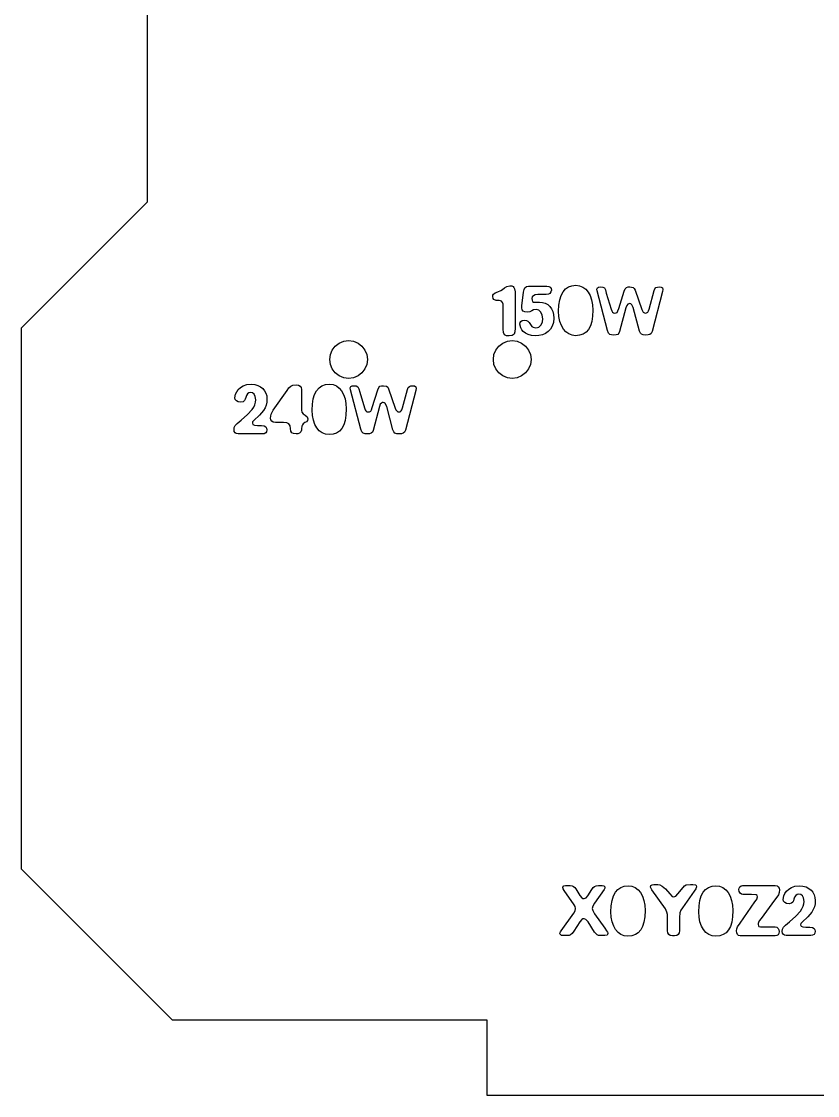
# Model space of a CAD drawing. Header units: metres. Extents: x 234 to 500, y 1534 to 1859.
# Drawn here: x 234.1 to 297.4, y 1534.3 to 1619.7 of the extents above; entities that cross this region are included whole.
import ezdxf

# ---------------------------------------------------------------- set-up
doc = ezdxf.new("R2010")
doc.units = ezdxf.units.M

msp = doc.modelspace()

# ---------------------------------------------------------------- linework, layer by layer
at = {"layer": 'COMPONENT3'}
for p, q in [((251.146, 1590.06, 0), (251.227, 1590.241, 0)), ((251.227, 1590.241, 0), (251.351, 1590.418, 0)), ((251.351, 1590.418, 0), (251.523, 1590.582, 0)), ((251.523, 1590.582, 0), (251.744, 1590.722, 0)), ((251.744, 1590.722, 0), (252.023, 1590.819, 0)), ((252.023, 1590.819, 0), (252.366, 1590.851, 0)), ((252.342, 1590.195, 0), (252.201, 1590.167, 0)), ((252.483, 1590.166, 0), (252.342, 1590.195, 0)), ((252.366, 1590.851, 0), (252.658, 1590.828, 0)), ((252.658, 1590.828, 0), (252.914, 1590.76, 0)), ((252.914, 1590.76, 0), (253.131, 1590.652, 0)), ((253.131, 1590.652, 0), (253.309, 1590.511, 0)), ((253.309, 1590.511, 0), (253.448, 1590.338, 0)), ((253.448, 1590.338, 0), (253.549, 1590.138, 0)), ((254.138, 1588.788, 0), (255.228, 1590.359, 0)), ((255.228, 1590.359, 0), (255.372, 1590.553, 0)), ((255.372, 1590.553, 0), (255.519, 1590.691, 0)), ((255.519, 1590.691, 0), (255.7, 1590.776, 0)), ((255.7, 1590.776, 0), (255.944, 1590.805, 0)), ((255.944, 1590.805, 0), (256.136, 1590.78, 0)), ((256.136, 1590.78, 0), (256.266, 1590.705, 0)), ((256.266, 1590.705, 0), (256.341, 1590.584, 0)), ((256.341, 1590.584, 0), (256.366, 1590.418, 0)), ((256.366, 1590.418, 0), (256.366, 1588.975, 0)), ((257.42, 1590.047, 0), (257.575, 1590.338, 0)), ((257.575, 1590.338, 0), (257.772, 1590.565, 0)), ((257.772, 1590.565, 0), (258.006, 1590.727, 0)), ((258.006, 1590.727, 0), (258.278, 1590.824, 0)), ((258.278, 1590.824, 0), (258.587, 1590.857, 0)), ((258.587, 1590.857, 0), (258.882, 1590.821, 0)), ((258.882, 1590.821, 0), (259.147, 1590.716, 0)), ((259.147, 1590.716, 0), (259.377, 1590.546, 0)), ((259.377, 1590.546, 0), (259.569, 1590.317, 0)), ((259.569, 1590.317, 0), (259.722, 1590.033, 0)), ((260.253, 1590.556, 0), (260.298, 1590.657, 0)), ((260.269, 1590.405, 0), (260.253, 1590.556, 0)), ((261.09, 1587.275, 0), (260.269, 1590.405, 0)), ((260.298, 1590.657, 0), (260.399, 1590.714, 0)), ((260.399, 1590.714, 0), (260.55, 1590.734, 0)), ((260.55, 1590.734, 0), (260.735, 1590.716, 0)), ((260.735, 1590.716, 0), (260.858, 1590.643, 0)), ((260.858, 1590.643, 0), (260.94, 1590.484, 0)), ((260.94, 1590.484, 0), (261.008, 1590.218, 0)), ((261.008, 1590.218, 0), (261.395, 1588.963, 0)), ((261.993, 1589.01, 0), (262.439, 1590.393, 0)), ((262.439, 1590.393, 0), (262.512, 1590.584, 0)), ((262.512, 1590.584, 0), (262.609, 1590.687, 0)), ((262.609, 1590.687, 0), (262.732, 1590.728, 0)), ((262.732, 1590.728, 0), (262.884, 1590.734, 0)), ((262.884, 1590.734, 0), (263.134, 1590.69, 0)), ((263.134, 1590.69, 0), (263.228, 1590.614, 0)), ((263.228, 1590.614, 0), (263.295, 1590.476, 0)), ((263.295, 1590.476, 0), (263.834, 1588.939, 0)), ((264.409, 1588.963, 0), (264.808, 1590.429, 0)), ((265.476, 1590.358, 0), (264.644, 1587.193, 0)), ((264.808, 1590.429, 0), (264.867, 1590.584, 0)), ((264.867, 1590.584, 0), (264.951, 1590.675, 0)), ((264.951, 1590.675, 0), (265.066, 1590.719, 0)), ((265.066, 1590.719, 0), (265.218, 1590.734, 0)), ((265.218, 1590.734, 0), (265.367, 1590.712, 0)), ((265.367, 1590.712, 0), (265.462, 1590.649, 0)), ((265.462, 1590.649, 0), (265.499, 1590.533, 0)), ((265.499, 1590.533, 0), (265.476, 1590.358, 0)), ((251.087, 1589.773, 0), (251.146, 1590.06, 0)), ((251.117, 1589.632, 0), (251.087, 1589.773, 0)), ((251.207, 1589.524, 0), (251.117, 1589.632, 0)), ((251.358, 1589.456, 0), (251.207, 1589.524, 0)), ((251.568, 1589.433, 0), (251.358, 1589.456, 0)), ((251.735, 1589.462, 0), (251.568, 1589.433, 0)), ((251.844, 1589.544, 0), (251.735, 1589.462, 0)), ((251.908, 1589.662, 0), (251.844, 1589.544, 0)), ((251.943, 1589.797, 0), (251.908, 1589.662, 0)), ((251.996, 1589.953, 0), (251.943, 1589.797, 0)), ((252.084, 1590.081, 0), (251.996, 1589.953, 0)), ((252.201, 1590.167, 0), (252.084, 1590.081, 0)), ((252.612, 1590.069, 0), (252.483, 1590.166, 0)), ((252.706, 1589.887, 0), (252.612, 1590.069, 0)), ((252.668, 1589.224, 0), (252.723, 1589.416, 0)), ((252.741, 1589.609, 0), (252.706, 1589.887, 0)), ((252.723, 1589.416, 0), (252.741, 1589.609, 0)), ((253.549, 1590.138, 0), (253.611, 1589.916, 0)), ((253.615, 1589.412, 0), (253.564, 1589.177, 0)), ((253.611, 1589.916, 0), (253.631, 1589.678, 0)), ((253.631, 1589.678, 0), (253.615, 1589.412, 0)), ((257.243, 1589.272, 0), (257.309, 1589.691, 0)), ((257.309, 1589.691, 0), (257.42, 1590.047, 0)), ((259.722, 1590.033, 0), (259.836, 1589.696, 0)), ((259.836, 1589.696, 0), (259.906, 1589.311, 0)), ((262.723, 1589.354, 0), (262.638, 1589.254, 0)), ((262.802, 1589.392, 0), (262.723, 1589.354, 0)), ((262.861, 1589.398, 0), (262.802, 1589.392, 0)), ((262.954, 1589.377, 0), (262.861, 1589.398, 0)), ((263.034, 1589.316, 0), (262.954, 1589.377, 0)), ((252.091, 1588.444, 0), (252.451, 1588.844, 0)), ((252.451, 1588.844, 0), (252.578, 1589.033, 0)), ((252.578, 1589.033, 0), (252.668, 1589.224, 0)), ((253.365, 1588.763, 0), (253.037, 1588.382, 0)), ((253.481, 1588.963, 0), (253.365, 1588.763, 0)), ((253.564, 1589.177, 0), (253.481, 1588.963, 0)), ((253.974, 1588.477, 0), (254.138, 1588.788, 0)), ((256.366, 1588.975, 0), (256.374, 1588.794, 0)), ((256.374, 1588.794, 0), (256.415, 1588.638, 0)), ((256.415, 1588.638, 0), (256.509, 1588.503, 0)), ((256.509, 1588.503, 0), (256.682, 1588.389, 0)), ((257.221, 1588.788, 0), (257.243, 1589.272, 0)), ((257.246, 1588.368, 0), (257.221, 1588.788, 0)), ((259.906, 1589.311, 0), (259.93, 1588.882, 0)), ((259.93, 1588.882, 0), (259.909, 1588.394, 0)), ((261.395, 1588.963, 0), (261.44, 1588.828, 0)), ((261.44, 1588.828, 0), (261.503, 1588.728, 0)), ((261.503, 1588.728, 0), (261.58, 1588.666, 0)), ((261.58, 1588.666, 0), (261.665, 1588.646, 0)), ((261.665, 1588.646, 0), (261.791, 1588.658, 0)), ((261.791, 1588.658, 0), (261.876, 1588.705, 0)), ((261.876, 1588.705, 0), (261.937, 1588.813, 0)), ((261.937, 1588.813, 0), (261.993, 1589.01, 0)), ((262.568, 1589.069, 0), (262.063, 1587.181, 0)), ((262.638, 1589.254, 0), (262.568, 1589.069, 0)), ((263.154, 1589.081, 0), (263.034, 1589.316, 0)), ((263.647, 1587.216, 0), (263.154, 1589.081, 0)), ((263.834, 1588.939, 0), (263.88, 1588.818, 0)), ((263.88, 1588.818, 0), (263.949, 1588.725, 0)), ((263.949, 1588.725, 0), (264.033, 1588.666, 0)), ((264.033, 1588.666, 0), (264.128, 1588.646, 0)), ((264.128, 1588.646, 0), (264.213, 1588.666, 0)), ((264.213, 1588.666, 0), (264.295, 1588.728, 0)), ((264.295, 1588.728, 0), (264.363, 1588.828, 0)), ((264.363, 1588.828, 0), (264.409, 1588.963, 0)), ((251.102, 1587.562, 0), (251.272, 1587.735, 0)), ((251.272, 1587.735, 0), (251.592, 1588.002, 0)), ((251.592, 1588.002, 0), (252.091, 1588.444, 0)), ((252.495, 1587.869, 0), (252.472, 1587.766, 0)), ((252.472, 1587.766, 0), (252.519, 1587.649, 0)), ((252.589, 1587.977, 0), (252.495, 1587.869, 0)), ((252.519, 1587.649, 0), (252.656, 1587.59, 0)), ((253.037, 1588.382, 0), (252.589, 1587.977, 0)), ((253.927, 1588.166, 0), (253.974, 1588.477, 0)), ((253.95, 1588.023, 0), (253.927, 1588.166, 0)), ((254.02, 1587.911, 0), (253.95, 1588.023, 0)), ((254.138, 1587.839, 0), (254.02, 1587.911, 0)), ((254.302, 1587.814, 0), (254.138, 1587.839, 0)), ((254.947, 1587.814, 0), (254.302, 1587.814, 0)), ((255.21, 1587.784, 0), (254.947, 1587.814, 0)), ((255.378, 1587.694, 0), (255.21, 1587.784, 0)), ((255.468, 1587.547, 0), (255.378, 1587.694, 0)), ((256.518, 1587.709, 0), (256.447, 1587.625, 0)), ((256.653, 1587.797, 0), (256.518, 1587.709, 0)), ((256.77, 1587.873, 0), (256.653, 1587.797, 0)), ((256.682, 1588.389, 0), (256.835, 1588.257, 0)), ((256.852, 1587.967, 0), (256.77, 1587.873, 0)), ((256.835, 1588.257, 0), (256.882, 1588.108, 0)), ((256.882, 1588.108, 0), (256.852, 1587.967, 0)), ((257.32, 1587.988, 0), (257.246, 1588.368, 0)), ((257.439, 1587.655, 0), (257.32, 1587.988, 0)), ((257.596, 1587.376, 0), (257.439, 1587.655, 0)), ((259.845, 1587.975, 0), (259.739, 1587.625, 0)), ((259.909, 1588.394, 0), (259.845, 1587.975, 0)), ((251.017, 1587.228, 0), (251.032, 1587.413, 0)), ((251.038, 1587.092, 0), (251.017, 1587.228, 0)), ((251.032, 1587.413, 0), (251.102, 1587.562, 0)), ((251.099, 1586.988, 0), (251.038, 1587.092, 0)), ((251.199, 1586.922, 0), (251.099, 1586.988, 0)), ((251.334, 1586.9, 0), (251.199, 1586.922, 0)), ((253.28, 1586.9, 0), (251.334, 1586.9, 0)), ((252.656, 1587.59, 0), (252.885, 1587.57, 0)), ((252.885, 1587.57, 0), (253.21, 1587.567, 0)), ((253.21, 1587.567, 0), (253.412, 1587.543, 0)), ((253.423, 1586.919, 0), (253.28, 1586.9, 0)), ((253.412, 1587.543, 0), (253.541, 1587.47, 0)), ((253.535, 1586.976, 0), (253.423, 1586.919, 0)), ((253.607, 1587.08, 0), (253.535, 1586.976, 0)), ((253.541, 1587.47, 0), (253.609, 1587.364, 0)), ((253.631, 1587.239, 0), (253.607, 1587.08, 0)), ((253.609, 1587.364, 0), (253.631, 1587.239, 0)), ((255.498, 1587.345, 0), (255.468, 1587.547, 0)), ((255.525, 1587.128, 0), (255.498, 1587.345, 0)), ((255.607, 1586.993, 0), (255.525, 1587.128, 0)), ((255.745, 1586.923, 0), (255.607, 1586.993, 0)), ((255.944, 1586.9, 0), (255.745, 1586.923, 0)), ((256.097, 1586.912, 0), (255.944, 1586.9, 0)), ((256.207, 1586.949, 0), (256.097, 1586.912, 0)), ((256.33, 1587.067, 0), (256.207, 1586.949, 0)), ((256.368, 1587.202, 0), (256.33, 1587.067, 0)), ((256.377, 1587.298, 0), (256.368, 1587.202, 0)), ((256.409, 1587.512, 0), (256.377, 1587.298, 0)), ((256.447, 1587.625, 0), (256.409, 1587.512, 0)), ((257.79, 1587.152, 0), (257.596, 1587.376, 0)), ((258.021, 1586.986, 0), (257.79, 1587.152, 0)), ((258.283, 1586.882, 0), (258.021, 1586.986, 0)), ((258.569, 1586.848, 0), (258.283, 1586.882, 0)), ((258.888, 1586.879, 0), (258.569, 1586.848, 0)), ((259.165, 1586.972, 0), (258.888, 1586.879, 0)), ((259.398, 1587.127, 0), (259.165, 1586.972, 0)), ((259.59, 1587.343, 0), (259.398, 1587.127, 0)), ((259.739, 1587.625, 0), (259.59, 1587.343, 0)), ((261.175, 1587.064, 0), (261.09, 1587.275, 0)), ((261.289, 1586.952, 0), (261.175, 1587.064, 0)), ((261.43, 1586.908, 0), (261.289, 1586.952, 0)), ((261.594, 1586.9, 0), (261.43, 1586.908, 0)), ((261.788, 1586.911, 0), (261.594, 1586.9, 0)), ((261.923, 1586.955, 0), (261.788, 1586.911, 0)), ((262.008, 1587.043, 0), (261.923, 1586.955, 0)), ((262.063, 1587.181, 0), (262.008, 1587.043, 0)), ((263.713, 1587.056, 0), (263.647, 1587.216, 0)), ((263.805, 1586.961, 0), (263.713, 1587.056, 0)), ((263.944, 1586.915, 0), (263.805, 1586.961, 0)), ((264.151, 1586.9, 0), (263.944, 1586.915, 0)), ((264.327, 1586.912, 0), (264.151, 1586.9, 0)), ((264.468, 1586.949, 0), (264.327, 1586.912, 0)), ((264.573, 1587.035, 0), (264.468, 1586.949, 0)), ((264.644, 1587.193, 0), (264.573, 1587.035, 0))]:
    msp.add_line(p, q, dxfattribs=at)
at = {"layer": 'COMPONENT4'}
for p, q in [((277.159, 1550.886, 0), (277.221, 1550.979, 0)), ((277.221, 1550.979, 0), (277.355, 1551.009, 0)), ((277.355, 1551.009, 0), (277.742, 1551.009, 0)), ((277.742, 1551.009, 0), (277.876, 1550.993, 0)), ((277.876, 1550.993, 0), (277.994, 1550.942, 0)), ((277.994, 1550.942, 0), (278.099, 1550.858, 0)), ((279.562, 1550.842, 0), (279.675, 1550.939, 0)), ((279.675, 1550.939, 0), (279.809, 1550.992, 0)), ((279.809, 1550.992, 0), (279.982, 1551.009, 0)), ((279.982, 1551.009, 0), (280.264, 1551.009, 0)), ((280.264, 1551.009, 0), (280.416, 1550.977, 0)), ((280.416, 1550.977, 0), (280.484, 1550.895, 0)), ((281.754, 1550.861, 0), (282.025, 1550.959, 0)), ((282.025, 1550.959, 0), (282.335, 1550.991, 0)), ((282.335, 1550.991, 0), (282.63, 1550.956, 0)), ((282.63, 1550.956, 0), (282.895, 1550.85, 0)), ((284.122, 1550.877, 0), (284.146, 1551.003, 0)), ((284.146, 1551.003, 0), (284.248, 1551.071, 0)), ((284.248, 1551.071, 0), (284.38, 1551.091, 0)), ((284.38, 1551.091, 0), (284.697, 1551.091, 0)), ((284.697, 1551.091, 0), (284.858, 1551.068, 0)), ((284.858, 1551.068, 0), (285.043, 1550.965, 0)), ((285.043, 1550.965, 0), (285.295, 1550.739, 0)), ((286.703, 1550.845, 0), (286.817, 1550.982, 0)), ((286.817, 1550.982, 0), (286.949, 1551.053, 0)), ((286.949, 1551.053, 0), (287.301, 1551.091, 0)), ((287.301, 1551.091, 0), (287.489, 1551.091, 0)), ((287.489, 1551.091, 0), (287.682, 1551.056, 0)), ((287.682, 1551.056, 0), (287.748, 1551.003, 0)), ((287.748, 1551.003, 0), (287.77, 1550.915, 0)), ((288.731, 1550.861, 0), (289.003, 1550.959, 0)), ((289.003, 1550.959, 0), (289.313, 1550.991, 0)), ((289.313, 1550.991, 0), (289.608, 1550.956, 0)), ((289.608, 1550.956, 0), (289.873, 1550.85, 0)), ((291.215, 1550.909, 0), (291.308, 1550.977, 0)), ((291.308, 1550.977, 0), (291.429, 1551, 0)), ((291.429, 1551, 0), (294.032, 1551, 0)), ((294.032, 1551, 0), (294.169, 1550.978, 0)), ((294.169, 1550.978, 0), (294.273, 1550.915, 0)), ((295.317, 1550.856, 0), (295.596, 1550.953, 0)), ((295.596, 1550.953, 0), (295.939, 1550.985, 0)), ((295.939, 1550.985, 0), (296.231, 1550.963, 0)), ((296.231, 1550.963, 0), (296.487, 1550.894, 0)), ((277.168, 1550.759, 0), (277.159, 1550.886, 0)), ((277.25, 1550.622, 0), (277.168, 1550.759, 0)), ((278.059, 1549.485, 0), (277.25, 1550.622, 0)), ((278.099, 1550.858, 0), (278.188, 1550.74, 0)), ((278.188, 1550.74, 0), (278.505, 1550.224, 0)), ((278.505, 1550.224, 0), (278.66, 1550.042, 0)), ((279.003, 1550.03, 0), (279.138, 1550.188, 0)), ((279.138, 1550.188, 0), (279.455, 1550.693, 0)), ((279.455, 1550.693, 0), (279.562, 1550.842, 0)), ((280.44, 1550.693, 0), (279.666, 1549.602, 0)), ((280.484, 1550.79, 0), (280.44, 1550.693, 0)), ((280.484, 1550.895, 0), (280.484, 1550.79, 0)), ((281.057, 1549.825, 0), (281.168, 1550.181, 0)), ((281.168, 1550.181, 0), (281.323, 1550.472, 0)), ((281.323, 1550.472, 0), (281.52, 1550.699, 0)), ((281.52, 1550.699, 0), (281.754, 1550.861, 0)), ((282.895, 1550.85, 0), (283.125, 1550.68, 0)), ((283.125, 1550.68, 0), (283.317, 1550.452, 0)), ((283.317, 1550.452, 0), (283.47, 1550.168, 0)), ((283.47, 1550.168, 0), (283.584, 1549.831, 0)), ((284.216, 1550.681, 0), (284.122, 1550.877, 0)), ((285.295, 1549.168, 0), (284.216, 1550.681, 0)), ((285.295, 1550.739, 0), (285.653, 1550.346, 0)), ((285.653, 1550.346, 0), (285.826, 1550.144, 0)), ((285.826, 1550.144, 0), (285.97, 1550.1, 0)), ((285.97, 1550.1, 0), (286.134, 1550.162, 0)), ((286.134, 1550.162, 0), (286.298, 1550.358, 0)), ((286.298, 1550.358, 0), (286.703, 1550.845, 0)), ((287.594, 1550.564, 0), (286.644, 1549.25, 0)), ((287.723, 1550.751, 0), (287.594, 1550.564, 0)), ((287.77, 1550.915, 0), (287.723, 1550.751, 0)), ((288.035, 1549.825, 0), (288.146, 1550.181, 0)), ((288.146, 1550.181, 0), (288.301, 1550.472, 0)), ((288.301, 1550.472, 0), (288.497, 1550.699, 0)), ((288.497, 1550.699, 0), (288.731, 1550.861, 0)), ((289.873, 1550.85, 0), (290.103, 1550.68, 0)), ((290.103, 1550.68, 0), (290.295, 1550.452, 0)), ((290.295, 1550.452, 0), (290.448, 1550.168, 0)), ((290.448, 1550.168, 0), (290.562, 1549.831, 0)), ((291.135, 1550.683, 0), (291.155, 1550.807, 0)), ((291.163, 1550.529, 0), (291.135, 1550.683, 0)), ((291.155, 1550.807, 0), (291.215, 1550.909, 0)), ((291.247, 1550.41, 0), (291.163, 1550.529, 0)), ((291.357, 1550.332, 0), (291.247, 1550.41, 0)), ((291.464, 1550.307, 0), (291.357, 1550.332, 0)), ((292.138, 1550.301, 0), (291.464, 1550.307, 0)), ((292.508, 1550.275, 0), (292.138, 1550.301, 0)), ((292.582, 1550.222, 0), (292.508, 1550.275, 0)), ((292.607, 1550.119, 0), (292.582, 1550.222, 0)), ((292.601, 1550.031, 0), (292.607, 1550.119, 0)), ((294.167, 1550.087, 0), (293.962, 1549.85, 0)), ((294.287, 1550.272, 0), (294.167, 1550.087, 0)), ((294.273, 1550.915, 0), (294.339, 1550.808, 0)), ((294.346, 1550.448, 0), (294.287, 1550.272, 0)), ((294.339, 1550.808, 0), (294.361, 1550.659, 0)), ((294.361, 1550.659, 0), (294.346, 1550.448, 0)), ((294.66, 1549.907, 0), (294.719, 1550.195, 0)), ((294.719, 1550.195, 0), (294.8, 1550.375, 0)), ((294.8, 1550.375, 0), (294.924, 1550.552, 0)), ((294.924, 1550.552, 0), (295.096, 1550.716, 0)), ((295.096, 1550.716, 0), (295.317, 1550.856, 0)), ((295.569, 1550.087, 0), (295.517, 1549.931, 0)), ((295.657, 1550.215, 0), (295.569, 1550.087, 0)), ((295.775, 1550.301, 0), (295.657, 1550.215, 0)), ((295.915, 1550.33, 0), (295.775, 1550.301, 0)), ((296.056, 1550.3, 0), (295.915, 1550.33, 0)), ((296.185, 1550.203, 0), (296.056, 1550.3, 0)), ((296.279, 1550.022, 0), (296.185, 1550.203, 0)), ((296.487, 1550.894, 0), (296.704, 1550.787, 0)), ((296.704, 1550.787, 0), (296.882, 1550.645, 0)), ((296.882, 1550.645, 0), (297.021, 1550.473, 0)), ((297.021, 1550.473, 0), (297.123, 1550.273, 0)), ((297.123, 1550.273, 0), (297.184, 1550.051, 0)), ((278.126, 1549.353, 0), (278.059, 1549.485, 0)), ((278.165, 1549.18, 0), (278.126, 1549.353, 0)), ((278.66, 1550.042, 0), (278.749, 1549.993, 0)), ((278.749, 1549.993, 0), (278.845, 1549.977, 0)), ((278.845, 1549.977, 0), (279.003, 1550.03, 0)), ((279.534, 1549.374, 0), (279.49, 1549.192, 0)), ((279.666, 1549.602, 0), (279.534, 1549.374, 0)), ((280.969, 1548.922, 0), (280.991, 1549.406, 0)), ((280.991, 1549.406, 0), (281.057, 1549.825, 0)), ((283.584, 1549.831, 0), (283.654, 1549.445, 0)), ((283.654, 1549.445, 0), (283.678, 1549.016, 0)), ((286.644, 1549.25, 0), (286.521, 1549.043, 0)), ((287.946, 1548.922, 0), (287.969, 1549.406, 0)), ((287.969, 1549.406, 0), (288.035, 1549.825, 0)), ((290.562, 1549.831, 0), (290.632, 1549.445, 0)), ((290.632, 1549.445, 0), (290.656, 1549.016, 0)), ((291.253, 1548.02, 0), (292.408, 1549.703, 0)), ((292.408, 1549.703, 0), (292.519, 1549.843, 0)), ((292.519, 1549.843, 0), (292.578, 1549.946, 0)), ((292.578, 1549.946, 0), (292.601, 1550.031, 0)), ((293.962, 1549.85, 0), (292.912, 1548.395, 0)), ((294.69, 1549.766, 0), (294.66, 1549.907, 0)), ((294.781, 1549.658, 0), (294.69, 1549.766, 0)), ((294.931, 1549.59, 0), (294.781, 1549.658, 0)), ((295.141, 1549.567, 0), (294.931, 1549.59, 0)), ((295.308, 1549.597, 0), (295.141, 1549.567, 0)), ((295.417, 1549.679, 0), (295.308, 1549.597, 0)), ((295.481, 1549.796, 0), (295.417, 1549.679, 0)), ((295.517, 1549.931, 0), (295.481, 1549.796, 0)), ((296.151, 1549.168, 0), (296.242, 1549.358, 0)), ((296.242, 1549.358, 0), (296.296, 1549.55, 0)), ((296.314, 1549.743, 0), (296.279, 1550.022, 0)), ((296.296, 1549.55, 0), (296.314, 1549.743, 0)), ((297.137, 1549.311, 0), (297.054, 1549.098, 0)), ((297.188, 1549.546, 0), (297.137, 1549.311, 0)), ((297.184, 1550.051, 0), (297.205, 1549.812, 0)), ((297.205, 1549.812, 0), (297.188, 1549.546, 0)), ((277.015, 1547.398, 0), (278.012, 1548.805, 0)), ((278.012, 1548.805, 0), (278.123, 1549.001, 0)), ((278.123, 1549.001, 0), (278.165, 1549.18, 0)), ((278.833, 1548.371, 0), (278.733, 1548.355, 0)), ((278.983, 1548.318, 0), (278.833, 1548.371, 0)), ((279.49, 1549.192, 0), (279.519, 1549.025, 0)), ((279.519, 1549.025, 0), (279.666, 1548.77, 0)), ((279.666, 1548.77, 0), (280.475, 1547.632, 0)), ((280.993, 1548.502, 0), (280.969, 1548.922, 0)), ((281.068, 1548.122, 0), (280.993, 1548.502, 0)), ((283.656, 1548.529, 0), (283.593, 1548.11, 0)), ((283.678, 1549.016, 0), (283.656, 1548.529, 0)), ((285.368, 1549.039, 0), (285.295, 1549.168, 0)), ((285.424, 1548.881, 0), (285.368, 1549.039, 0)), ((285.459, 1548.717, 0), (285.424, 1548.881, 0)), ((285.471, 1548.57, 0), (285.459, 1548.717, 0)), ((285.471, 1547.409, 0), (285.471, 1548.57, 0)), ((286.457, 1548.831, 0), (286.421, 1548.476, 0)), ((286.421, 1548.476, 0), (286.421, 1547.409, 0)), ((286.521, 1549.043, 0), (286.457, 1548.831, 0)), ((287.971, 1548.502, 0), (287.946, 1548.922, 0)), ((288.046, 1548.122, 0), (287.971, 1548.502, 0)), ((290.634, 1548.529, 0), (290.571, 1548.11, 0)), ((290.656, 1549.016, 0), (290.634, 1548.529, 0)), ((292.912, 1548.395, 0), (292.76, 1548.205, 0)), ((295.165, 1548.136, 0), (295.664, 1548.578, 0)), ((295.664, 1548.578, 0), (296.024, 1548.978, 0)), ((296.024, 1548.978, 0), (296.151, 1549.168, 0)), ((296.61, 1548.516, 0), (296.162, 1548.112, 0)), ((296.938, 1548.897, 0), (296.61, 1548.516, 0)), ((297.054, 1549.098, 0), (296.938, 1548.897, 0)), ((278.493, 1548.125, 0), (278.012, 1547.374, 0)), ((278.645, 1548.307, 0), (278.493, 1548.125, 0)), ((278.733, 1548.355, 0), (278.645, 1548.307, 0)), ((279.15, 1548.125, 0), (278.983, 1548.318, 0)), ((279.666, 1547.304, 0), (279.15, 1548.125, 0)), ((280.475, 1547.632, 0), (280.627, 1547.409, 0)), ((281.187, 1547.789, 0), (281.068, 1548.122, 0)), ((281.344, 1547.51, 0), (281.187, 1547.789, 0)), ((281.538, 1547.286, 0), (281.344, 1547.51, 0)), ((283.486, 1547.759, 0), (283.338, 1547.478, 0)), ((283.593, 1548.11, 0), (283.486, 1547.759, 0)), ((288.165, 1547.789, 0), (288.046, 1548.122, 0)), ((288.322, 1547.51, 0), (288.165, 1547.789, 0)), ((288.516, 1547.286, 0), (288.322, 1547.51, 0)), ((290.464, 1547.759, 0), (290.315, 1547.478, 0)), ((290.571, 1548.11, 0), (290.464, 1547.759, 0)), ((290.948, 1547.398, 0), (290.967, 1547.572, 0)), ((290.967, 1547.572, 0), (291.024, 1547.717, 0)), ((291.024, 1547.717, 0), (291.253, 1548.02, 0)), ((292.681, 1547.994, 0), (292.678, 1547.903, 0)), ((292.678, 1547.903, 0), (292.689, 1547.818, 0)), ((292.695, 1548.082, 0), (292.681, 1547.994, 0)), ((292.689, 1547.818, 0), (292.725, 1547.762, 0)), ((292.76, 1548.205, 0), (292.695, 1548.082, 0)), ((292.725, 1547.762, 0), (292.868, 1547.715, 0)), ((292.868, 1547.715, 0), (293.117, 1547.721, 0)), ((293.117, 1547.721, 0), (293.475, 1547.733, 0)), ((293.475, 1547.733, 0), (294.032, 1547.733, 0)), ((294.032, 1547.733, 0), (294.158, 1547.697, 0)), ((294.158, 1547.697, 0), (294.255, 1547.606, 0)), ((294.255, 1547.606, 0), (294.317, 1547.486, 0)), ((294.59, 1547.362, 0), (294.605, 1547.547, 0)), ((294.605, 1547.547, 0), (294.675, 1547.697, 0)), ((294.675, 1547.697, 0), (294.845, 1547.87, 0)), ((294.845, 1547.87, 0), (295.165, 1548.136, 0)), ((296.068, 1548.003, 0), (296.045, 1547.9, 0)), ((296.045, 1547.9, 0), (296.092, 1547.783, 0)), ((296.162, 1548.112, 0), (296.068, 1548.003, 0)), ((296.092, 1547.783, 0), (296.229, 1547.725, 0)), ((296.229, 1547.725, 0), (296.458, 1547.704, 0)), ((296.458, 1547.704, 0), (296.783, 1547.701, 0)), ((296.783, 1547.701, 0), (296.986, 1547.677, 0)), ((296.986, 1547.677, 0), (297.114, 1547.604, 0)), ((297.114, 1547.604, 0), (297.182, 1547.498, 0)), ((276.916, 1547.184, 0), (276.933, 1547.269, 0)), ((276.959, 1547.107, 0), (276.916, 1547.184, 0)), ((276.933, 1547.269, 0), (276.971, 1547.333, 0)), ((277.045, 1547.052, 0), (276.959, 1547.107, 0)), ((276.971, 1547.333, 0), (277.015, 1547.398, 0)), ((277.156, 1547.034, 0), (277.045, 1547.052, 0)), ((277.496, 1547.034, 0), (277.156, 1547.034, 0)), ((277.64, 1547.049, 0), (277.496, 1547.034, 0)), ((277.769, 1547.102, 0), (277.64, 1547.049, 0)), ((277.889, 1547.207, 0), (277.769, 1547.102, 0)), ((278.012, 1547.374, 0), (277.889, 1547.207, 0)), ((279.762, 1547.186, 0), (279.666, 1547.304, 0)), ((279.871, 1547.102, 0), (279.762, 1547.186, 0)), ((279.991, 1547.051, 0), (279.871, 1547.102, 0)), ((280.123, 1547.034, 0), (279.991, 1547.051, 0)), ((280.475, 1547.034, 0), (280.123, 1547.034, 0)), ((280.66, 1547.075, 0), (280.475, 1547.034, 0)), ((280.627, 1547.409, 0), (280.701, 1547.295, 0)), ((280.706, 1547.126, 0), (280.66, 1547.075, 0)), ((280.701, 1547.295, 0), (280.721, 1547.239, 0)), ((280.721, 1547.198, 0), (280.706, 1547.126, 0)), ((280.721, 1547.239, 0), (280.721, 1547.198, 0)), ((281.769, 1547.12, 0), (281.538, 1547.286, 0)), ((282.031, 1547.017, 0), (281.769, 1547.12, 0)), ((282.317, 1546.982, 0), (282.031, 1547.017, 0)), ((282.636, 1547.013, 0), (282.317, 1546.982, 0)), ((282.912, 1547.106, 0), (282.636, 1547.013, 0)), ((283.146, 1547.261, 0), (282.912, 1547.106, 0)), ((283.338, 1547.478, 0), (283.146, 1547.261, 0)), ((285.495, 1547.24, 0), (285.471, 1547.409, 0)), ((285.568, 1547.119, 0), (285.495, 1547.24, 0)), ((285.689, 1547.047, 0), (285.568, 1547.119, 0)), ((285.858, 1547.022, 0), (285.689, 1547.047, 0)), ((286.034, 1547.022, 0), (285.858, 1547.022, 0)), ((286.204, 1547.047, 0), (286.034, 1547.022, 0)), ((286.325, 1547.119, 0), (286.204, 1547.047, 0)), ((286.397, 1547.24, 0), (286.325, 1547.119, 0)), ((286.421, 1547.409, 0), (286.397, 1547.24, 0)), ((288.747, 1547.12, 0), (288.516, 1547.286, 0)), ((289.008, 1547.017, 0), (288.747, 1547.12, 0)), ((289.295, 1546.982, 0), (289.008, 1547.017, 0)), ((289.614, 1547.013, 0), (289.295, 1546.982, 0)), ((289.89, 1547.106, 0), (289.614, 1547.013, 0)), ((290.124, 1547.261, 0), (289.89, 1547.106, 0)), ((290.315, 1547.478, 0), (290.124, 1547.261, 0)), ((290.967, 1547.245, 0), (290.948, 1547.398, 0)), ((291.024, 1547.125, 0), (290.967, 1547.245, 0)), ((291.119, 1547.048, 0), (291.024, 1547.125, 0)), ((291.253, 1547.022, 0), (291.119, 1547.048, 0)), ((294.032, 1547.022, 0), (291.253, 1547.022, 0)), ((294.166, 1547.042, 0), (294.032, 1547.022, 0)), ((294.261, 1547.099, 0), (294.166, 1547.042, 0)), ((294.318, 1547.203, 0), (294.261, 1547.099, 0)), ((294.317, 1547.486, 0), (294.337, 1547.363, 0)), ((294.337, 1547.363, 0), (294.318, 1547.203, 0)), ((294.611, 1547.226, 0), (294.59, 1547.362, 0)), ((294.672, 1547.122, 0), (294.611, 1547.226, 0)), ((294.772, 1547.056, 0), (294.672, 1547.122, 0)), ((294.907, 1547.034, 0), (294.772, 1547.056, 0)), ((296.853, 1547.034, 0), (294.907, 1547.034, 0)), ((296.996, 1547.053, 0), (296.853, 1547.034, 0)), ((297.108, 1547.11, 0), (296.996, 1547.053, 0)), ((297.18, 1547.214, 0), (297.108, 1547.11, 0)), ((297.205, 1547.373, 0), (297.18, 1547.214, 0)), ((297.182, 1547.498, 0), (297.205, 1547.373, 0))]:
    msp.add_line(p, q, dxfattribs=at)
at = {"layer": 'COMPONENT5'}
for p, q in [((271.577, 1597.83, 0), (271.591, 1597.928, 0)), ((271.591, 1597.928, 0), (271.633, 1598.002, 0)), ((271.633, 1598.002, 0), (271.779, 1598.105, 0)), ((271.779, 1598.105, 0), (271.987, 1598.184, 0)), ((271.987, 1598.184, 0), (272.222, 1598.287, 0)), ((272.222, 1598.287, 0), (272.354, 1598.387, 0)), ((272.354, 1598.387, 0), (272.503, 1598.516, 0)), ((272.503, 1598.516, 0), (272.691, 1598.627, 0)), ((272.691, 1598.627, 0), (272.938, 1598.674, 0)), ((272.938, 1598.674, 0), (273.082, 1598.657, 0)), ((273.082, 1598.657, 0), (273.187, 1598.606, 0)), ((273.187, 1598.606, 0), (273.26, 1598.529, 0)), ((273.26, 1598.529, 0), (273.307, 1598.433, 0)), ((273.307, 1598.433, 0), (273.346, 1598.196, 0)), ((273.346, 1598.196, 0), (273.348, 1597.935, 0)), ((273.348, 1597.935, 0), (273.348, 1595.308, 0)), ((273.9, 1597.089, 0), (274.017, 1598.158, 0)), ((274.017, 1598.158, 0), (274.061, 1598.369, 0)), ((274.061, 1598.369, 0), (274.134, 1598.519, 0)), ((274.134, 1598.519, 0), (274.251, 1598.609, 0)), ((274.251, 1598.609, 0), (274.427, 1598.639, 0)), ((274.427, 1598.639, 0), (275.882, 1598.639, 0)), ((274.806, 1597.887, 0), (274.715, 1597.783, 0)), ((274.956, 1597.959, 0), (274.806, 1597.887, 0)), ((275.166, 1597.984, 0), (274.956, 1597.959, 0)), ((275.823, 1597.984, 0), (275.166, 1597.984, 0)), ((275.995, 1598.006, 0), (275.823, 1597.984, 0)), ((275.882, 1598.639, 0), (276.036, 1598.62, 0)), ((276.125, 1598.071, 0), (275.995, 1598.006, 0)), ((276.036, 1598.62, 0), (276.146, 1598.563, 0)), ((276.206, 1598.181, 0), (276.125, 1598.071, 0)), ((276.146, 1598.563, 0), (276.211, 1598.468, 0)), ((276.233, 1598.335, 0), (276.206, 1598.181, 0)), ((276.211, 1598.468, 0), (276.233, 1598.335, 0)), ((276.903, 1597.548, 0), (277.014, 1597.904, 0)), ((277.014, 1597.904, 0), (277.169, 1598.195, 0)), ((277.169, 1598.195, 0), (277.366, 1598.422, 0)), ((277.366, 1598.422, 0), (277.6, 1598.584, 0)), ((277.6, 1598.584, 0), (277.872, 1598.681, 0)), ((277.872, 1598.681, 0), (278.181, 1598.714, 0)), ((278.181, 1598.714, 0), (278.476, 1598.679, 0)), ((278.476, 1598.679, 0), (278.741, 1598.573, 0)), ((278.741, 1598.573, 0), (278.971, 1598.403, 0)), ((278.971, 1598.403, 0), (279.163, 1598.175, 0)), ((279.163, 1598.175, 0), (279.316, 1597.89, 0)), ((279.316, 1597.89, 0), (279.43, 1597.553, 0)), ((279.847, 1598.413, 0), (279.892, 1598.514, 0)), ((279.863, 1598.262, 0), (279.847, 1598.413, 0)), ((280.684, 1595.132, 0), (279.863, 1598.262, 0)), ((279.892, 1598.514, 0), (279.993, 1598.572, 0)), ((279.993, 1598.572, 0), (280.144, 1598.591, 0)), ((280.144, 1598.591, 0), (280.329, 1598.573, 0)), ((280.329, 1598.573, 0), (280.452, 1598.5, 0)), ((280.452, 1598.5, 0), (280.534, 1598.341, 0)), ((280.534, 1598.341, 0), (280.602, 1598.075, 0)), ((280.602, 1598.075, 0), (280.989, 1596.82, 0)), ((281.587, 1596.867, 0), (282.033, 1598.251, 0)), ((282.033, 1598.251, 0), (282.106, 1598.441, 0)), ((282.106, 1598.441, 0), (282.203, 1598.544, 0)), ((282.203, 1598.544, 0), (282.326, 1598.585, 0)), ((282.326, 1598.585, 0), (282.478, 1598.591, 0)), ((282.478, 1598.591, 0), (282.728, 1598.547, 0)), ((282.728, 1598.547, 0), (282.822, 1598.471, 0)), ((282.822, 1598.471, 0), (282.889, 1598.333, 0)), ((282.889, 1598.333, 0), (283.428, 1596.796, 0)), ((284.003, 1596.82, 0), (284.402, 1598.286, 0)), ((285.07, 1598.216, 0), (284.238, 1595.05, 0)), ((284.402, 1598.286, 0), (284.461, 1598.441, 0)), ((284.461, 1598.441, 0), (284.545, 1598.532, 0)), ((284.545, 1598.532, 0), (284.66, 1598.576, 0)), ((284.66, 1598.576, 0), (284.812, 1598.591, 0)), ((284.812, 1598.591, 0), (284.961, 1598.569, 0)), ((284.961, 1598.569, 0), (285.056, 1598.506, 0)), ((285.056, 1598.506, 0), (285.093, 1598.391, 0)), ((285.093, 1598.391, 0), (285.07, 1598.216, 0)), ((271.598, 1597.67, 0), (271.577, 1597.83, 0)), ((271.662, 1597.577, 0), (271.598, 1597.67, 0)), ((271.861, 1597.51, 0), (271.662, 1597.577, 0)), ((272.096, 1597.504, 0), (271.861, 1597.51, 0)), ((272.202, 1597.49, 0), (272.096, 1597.504, 0)), ((272.281, 1597.442, 0), (272.202, 1597.49, 0)), ((272.361, 1597.333, 0), (272.281, 1597.442, 0)), ((272.392, 1597.217, 0), (272.361, 1597.333, 0)), ((272.398, 1596.938, 0), (272.392, 1597.217, 0)), ((273.888, 1597.001, 0), (273.9, 1597.089, 0)), ((274.715, 1597.783, 0), (274.685, 1597.666, 0)), ((274.685, 1597.666, 0), (274.698, 1597.528, 0)), ((274.698, 1597.528, 0), (274.735, 1597.433, 0)), ((274.735, 1597.433, 0), (274.806, 1597.378, 0)), ((274.806, 1597.378, 0), (274.92, 1597.359, 0)), ((274.92, 1597.359, 0), (275.125, 1597.365, 0)), ((275.125, 1597.365, 0), (275.284, 1597.371, 0)), ((275.284, 1597.371, 0), (275.526, 1597.349, 0)), ((275.526, 1597.349, 0), (275.75, 1597.283, 0)), ((275.75, 1597.283, 0), (275.948, 1597.175, 0)), ((275.948, 1597.175, 0), (276.113, 1597.028, 0)), ((276.113, 1597.028, 0), (276.247, 1596.844, 0)), ((276.815, 1596.645, 0), (276.837, 1597.129, 0)), ((276.837, 1597.129, 0), (276.903, 1597.548, 0)), ((279.43, 1597.553, 0), (279.5, 1597.168, 0)), ((279.5, 1597.168, 0), (279.524, 1596.739, 0)), ((282.232, 1597.111, 0), (282.162, 1596.926, 0)), ((282.317, 1597.211, 0), (282.232, 1597.111, 0)), ((282.396, 1597.249, 0), (282.317, 1597.211, 0)), ((282.455, 1597.255, 0), (282.396, 1597.249, 0)), ((282.548, 1597.234, 0), (282.455, 1597.255, 0)), ((282.628, 1597.173, 0), (282.548, 1597.234, 0)), ((282.748, 1596.938, 0), (282.628, 1597.173, 0)), ((272.398, 1595.238, 0), (272.398, 1596.938, 0)), ((273.888, 1596.925, 0), (273.888, 1597.001, 0)), ((273.912, 1596.774, 0), (273.888, 1596.925, 0)), ((273.985, 1596.664, 0), (273.912, 1596.774, 0)), ((274.123, 1596.596, 0), (273.985, 1596.664, 0)), ((274.345, 1596.573, 0), (274.123, 1596.596, 0)), ((274.536, 1596.605, 0), (274.345, 1596.573, 0)), ((274.677, 1596.678, 0), (274.536, 1596.605, 0)), ((274.826, 1596.752, 0), (274.677, 1596.678, 0)), ((275.049, 1596.784, 0), (274.826, 1596.752, 0)), ((275.244, 1596.733, 0), (275.049, 1596.784, 0)), ((275.407, 1596.579, 0), (275.244, 1596.733, 0)), ((275.517, 1596.343, 0), (275.407, 1596.579, 0)), ((275.553, 1596.046, 0), (275.517, 1596.343, 0)), ((276.247, 1596.844, 0), (276.348, 1596.627, 0)), ((276.348, 1596.627, 0), (276.412, 1596.379, 0)), ((276.412, 1596.379, 0), (276.433, 1596.105, 0)), ((276.84, 1596.225, 0), (276.815, 1596.645, 0)), ((276.914, 1595.845, 0), (276.84, 1596.225, 0)), ((279.503, 1596.251, 0), (279.439, 1595.833, 0)), ((279.524, 1596.739, 0), (279.503, 1596.251, 0)), ((280.989, 1596.82, 0), (281.034, 1596.685, 0)), ((281.034, 1596.685, 0), (281.097, 1596.585, 0)), ((281.097, 1596.585, 0), (281.174, 1596.524, 0)), ((281.174, 1596.524, 0), (281.259, 1596.503, 0)), ((281.259, 1596.503, 0), (281.385, 1596.515, 0)), ((281.385, 1596.515, 0), (281.47, 1596.562, 0)), ((281.47, 1596.562, 0), (281.531, 1596.67, 0)), ((281.531, 1596.67, 0), (281.587, 1596.867, 0)), ((282.162, 1596.926, 0), (281.657, 1595.038, 0)), ((283.241, 1595.073, 0), (282.748, 1596.938, 0)), ((283.428, 1596.796, 0), (283.474, 1596.675, 0)), ((283.474, 1596.675, 0), (283.543, 1596.582, 0)), ((283.543, 1596.582, 0), (283.627, 1596.523, 0)), ((283.627, 1596.523, 0), (283.721, 1596.503, 0)), ((283.721, 1596.503, 0), (283.807, 1596.524, 0)), ((283.807, 1596.524, 0), (283.889, 1596.585, 0)), ((283.889, 1596.585, 0), (283.957, 1596.685, 0)), ((283.957, 1596.685, 0), (284.003, 1596.82, 0)), ((273.735, 1595.614, 0), (273.752, 1595.749, 0)), ((273.797, 1595.332, 0), (273.735, 1595.614, 0)), ((273.752, 1595.749, 0), (273.8, 1595.848, 0)), ((273.879, 1595.178, 0), (273.797, 1595.332, 0)), ((273.8, 1595.848, 0), (273.91, 1595.91, 0)), ((273.91, 1595.91, 0), (274.111, 1595.93, 0)), ((274.111, 1595.93, 0), (274.257, 1595.919, 0)), ((274.257, 1595.919, 0), (274.363, 1595.872, 0)), ((274.363, 1595.872, 0), (274.46, 1595.769, 0)), ((274.46, 1595.769, 0), (274.58, 1595.59, 0)), ((274.58, 1595.59, 0), (274.688, 1595.448, 0)), ((274.688, 1595.448, 0), (274.8, 1595.373, 0)), ((274.8, 1595.373, 0), (275.002, 1595.332, 0)), ((275.002, 1595.332, 0), (275.133, 1595.348, 0)), ((275.133, 1595.348, 0), (275.245, 1595.397, 0)), ((275.245, 1595.397, 0), (275.418, 1595.566, 0)), ((275.418, 1595.566, 0), (275.521, 1595.798, 0)), ((275.521, 1595.798, 0), (275.553, 1596.046, 0)), ((276.31, 1595.464, 0), (276.167, 1595.222, 0)), ((276.402, 1595.758, 0), (276.31, 1595.464, 0)), ((276.433, 1596.105, 0), (276.402, 1595.758, 0)), ((277.033, 1595.512, 0), (276.914, 1595.845, 0)), ((277.19, 1595.233, 0), (277.033, 1595.512, 0)), ((279.333, 1595.482, 0), (279.184, 1595.2, 0)), ((279.439, 1595.833, 0), (279.333, 1595.482, 0)), ((272.424, 1594.953, 0), (272.398, 1595.238, 0)), ((272.509, 1594.786, 0), (272.424, 1594.953, 0)), ((272.659, 1594.707, 0), (272.509, 1594.786, 0)), ((272.879, 1594.686, 0), (272.659, 1594.707, 0)), ((273.125, 1594.722, 0), (272.879, 1594.686, 0)), ((273.269, 1594.83, 0), (273.125, 1594.722, 0)), ((273.334, 1595.021, 0), (273.269, 1594.83, 0)), ((273.348, 1595.308, 0), (273.334, 1595.021, 0)), ((274.002, 1595.033, 0), (273.879, 1595.178, 0)), ((274.169, 1594.904, 0), (274.002, 1595.033, 0)), ((274.383, 1594.796, 0), (274.169, 1594.904, 0)), ((274.651, 1594.724, 0), (274.383, 1594.796, 0)), ((274.979, 1594.699, 0), (274.651, 1594.724, 0)), ((275.251, 1594.719, 0), (274.979, 1594.699, 0)), ((275.518, 1594.779, 0), (275.251, 1594.719, 0)), ((275.767, 1594.88, 0), (275.518, 1594.779, 0)), ((275.984, 1595.028, 0), (275.767, 1594.88, 0)), ((276.167, 1595.222, 0), (275.984, 1595.028, 0)), ((277.384, 1595.009, 0), (277.19, 1595.233, 0)), ((277.615, 1594.843, 0), (277.384, 1595.009, 0)), ((277.877, 1594.74, 0), (277.615, 1594.843, 0)), ((278.163, 1594.705, 0), (277.877, 1594.74, 0)), ((278.482, 1594.736, 0), (278.163, 1594.705, 0)), ((278.759, 1594.829, 0), (278.482, 1594.736, 0)), ((278.992, 1594.984, 0), (278.759, 1594.829, 0)), ((279.184, 1595.2, 0), (278.992, 1594.984, 0)), ((280.769, 1594.921, 0), (280.684, 1595.132, 0)), ((280.883, 1594.81, 0), (280.769, 1594.921, 0)), ((281.024, 1594.766, 0), (280.883, 1594.81, 0)), ((281.188, 1594.757, 0), (281.024, 1594.766, 0)), ((281.382, 1594.768, 0), (281.188, 1594.757, 0)), ((281.517, 1594.812, 0), (281.382, 1594.768, 0)), ((281.602, 1594.9, 0), (281.517, 1594.812, 0)), ((281.657, 1595.038, 0), (281.602, 1594.9, 0)), ((283.307, 1594.913, 0), (283.241, 1595.073, 0)), ((283.399, 1594.818, 0), (283.307, 1594.913, 0)), ((283.538, 1594.772, 0), (283.399, 1594.818, 0)), ((283.745, 1594.757, 0), (283.538, 1594.772, 0)), ((283.921, 1594.769, 0), (283.745, 1594.757, 0)), ((284.062, 1594.807, 0), (283.921, 1594.769, 0)), ((284.167, 1594.892, 0), (284.062, 1594.807, 0)), ((284.238, 1595.05, 0), (284.167, 1594.892, 0))]:
    msp.add_line(p, q, dxfattribs=at)
at = {"layer": 'GROUP0'}
for p, q in [((244.124, 1785.322, 0), (244.124, 1605.322, 0)), ((244.124, 1605.322, 0), (234.124, 1595.322, 0)), ((234.124, 1552.322, 0), (234.124, 1595.322, 0)), ((258.826, 1593.563, 0), (259.064, 1593.873, 0)), ((259.064, 1593.873, 0), (259.375, 1594.112, 0)), ((259.375, 1594.112, 0), (259.737, 1594.262, 0)), ((259.737, 1594.262, 0), (260.125, 1594.313, 0)), ((260.125, 1594.313, 0), (260.513, 1594.262, 0)), ((260.513, 1594.262, 0), (260.875, 1594.112, 0)), ((260.875, 1594.112, 0), (261.185, 1593.873, 0)), ((261.185, 1593.873, 0), (261.424, 1593.563, 0)), ((271.826, 1593.563, 0), (272.064, 1593.873, 0)), ((272.064, 1593.873, 0), (272.375, 1594.112, 0)), ((272.375, 1594.112, 0), (272.737, 1594.262, 0)), ((272.737, 1594.262, 0), (273.125, 1594.313, 0)), ((273.125, 1594.313, 0), (273.513, 1594.262, 0)), ((273.513, 1594.262, 0), (273.875, 1594.112, 0)), ((273.875, 1594.112, 0), (274.185, 1593.873, 0)), ((274.185, 1593.873, 0), (274.424, 1593.563, 0)), ((258.625, 1592.813, 0), (258.676, 1593.201, 0)), ((258.676, 1592.424, 0), (258.625, 1592.813, 0)), ((258.676, 1593.201, 0), (258.826, 1593.563, 0)), ((261.424, 1593.563, 0), (261.574, 1593.201, 0)), ((261.574, 1593.201, 0), (261.625, 1592.813, 0)), ((261.625, 1592.813, 0), (261.574, 1592.424, 0)), ((271.625, 1592.813, 0), (271.676, 1593.201, 0)), ((271.676, 1592.424, 0), (271.625, 1592.813, 0)), ((271.676, 1593.201, 0), (271.826, 1593.563, 0)), ((274.424, 1593.563, 0), (274.574, 1593.201, 0)), ((274.574, 1593.201, 0), (274.625, 1592.813, 0)), ((274.625, 1592.813, 0), (274.574, 1592.424, 0)), ((258.826, 1592.063, 0), (258.676, 1592.424, 0)), ((259.064, 1591.752, 0), (258.826, 1592.063, 0)), ((261.424, 1592.063, 0), (261.185, 1591.752, 0)), ((261.574, 1592.424, 0), (261.424, 1592.063, 0)), ((271.826, 1592.063, 0), (271.676, 1592.424, 0)), ((272.064, 1591.752, 0), (271.826, 1592.063, 0)), ((274.424, 1592.063, 0), (274.185, 1591.752, 0)), ((274.574, 1592.424, 0), (274.424, 1592.063, 0)), ((259.375, 1591.514, 0), (259.064, 1591.752, 0)), ((259.737, 1591.364, 0), (259.375, 1591.514, 0)), ((260.125, 1591.313, 0), (259.737, 1591.364, 0)), ((260.513, 1591.364, 0), (260.125, 1591.313, 0)), ((260.875, 1591.514, 0), (260.513, 1591.364, 0)), ((261.185, 1591.752, 0), (260.875, 1591.514, 0)), ((272.375, 1591.514, 0), (272.064, 1591.752, 0)), ((272.737, 1591.364, 0), (272.375, 1591.514, 0)), ((273.125, 1591.313, 0), (272.737, 1591.364, 0)), ((273.513, 1591.364, 0), (273.125, 1591.313, 0)), ((273.875, 1591.514, 0), (273.513, 1591.364, 0)), ((274.185, 1591.752, 0), (273.875, 1591.514, 0)), ((246.124, 1540.322, 0), (234.124, 1552.322, 0)), ((271.124, 1540.322, 0), (246.124, 1540.322, 0)), ((271.124, 1534.322, 0), (271.124, 1540.322, 0)), ((308.124, 1534.322, 0), (271.124, 1534.322, 0))]:
    msp.add_line(p, q, dxfattribs=at)

doc.saveas('drawing.dxf')
